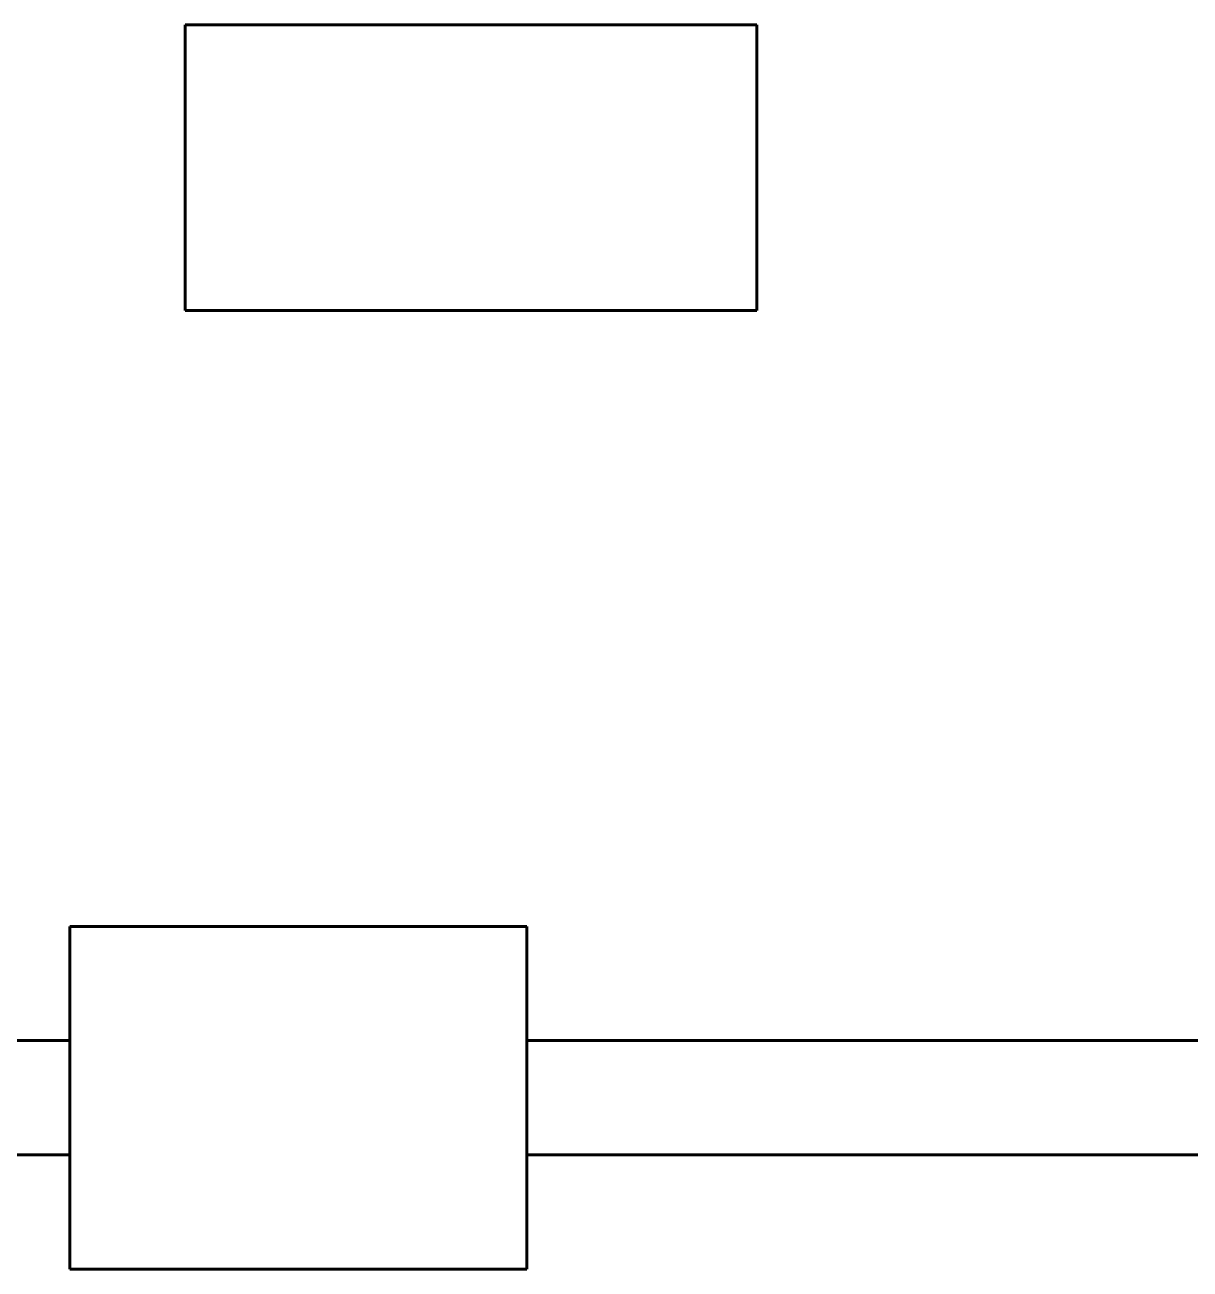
# Model space of a CAD drawing. Extents: x 0 to 297, y 0 to 292.
# Drawn here: x 186.45 to 191.54, y 68.02 to 73.47 of the extents above; entities that cross this region are included whole.
import ezdxf

# ---------------------------------------------------------------- set-up
doc = ezdxf.new("R2010")
doc.units = 0
doc.header["$MEASUREMENT"] = 0
doc.linetypes.add('K5LT_BASIC', pattern=[0])
doc.layers.add('Системный слой', color=7, linetype='Continuous')

# ---------------------------------------------------------------- blocks, each defined once
blk = doc.blocks.new('*U')
at = {"layer": 'Системный слой', "linetype": 'K5LT_BASIC', "lineweight": 60}
for p, q in [((189.6474, 73.4655), (187.1474, 73.4655)), ((187.1474, 73.4655), (187.1474, 72.2155)), ((189.6474, 72.2155), (189.6474, 73.4655)), ((187.1474, 72.2155), (189.6474, 72.2155))]:
    blk.add_line(p, q, dxfattribs=at)

msp = doc.modelspace()

# ---------------------------------------------------------------- linework, layer by layer
at = {"layer": 'Системный слой', "linetype": 'K5LT_BASIC', "lineweight": 60}
for p, q in [((188.642, 69.5189), (186.642, 69.5189)), ((186.642, 68.0189), (186.642, 69.5189)), ((186.642, 69.5189), (186.642, 68.0189)), ((186.642, 69.5189), (188.642, 69.5189)), ((188.642, 69.5189), (188.642, 68.0189)), ((188.642, 69.5189), (188.642, 68.0189)), ((180.6422, 69.019), (186.6422, 69.019)), ((188.6422, 69.019), (194.6422, 69.019)), ((186.642, 68.5189), (180.642, 68.5189)), ((194.642, 68.5189), (188.642, 68.5189)), ((188.642, 68.0189), (186.642, 68.0189)), ((186.642, 68.0189), (188.642, 68.0189)), ((187.892, 68.0189), (187.142, 68.0189))]:
    msp.add_line(p, q, dxfattribs=at)

# ---------------------------------------------------------------- block references
at = {"layer": 'Системный слой'}
msp.add_blockref('*U', (0, 0), dxfattribs=at)
msp.add_blockref('*U', (0, 0), dxfattribs=at)
msp.add_blockref('*U', (0, 0), dxfattribs=at)
msp.add_blockref('*U', (0, 0), dxfattribs=at)
msp.add_blockref('*U', (0, 0), dxfattribs=at)
msp.add_blockref('*U', (0, 0), dxfattribs=at)
msp.add_blockref('*U', (0, 0), dxfattribs=at)
msp.add_blockref('*U', (0, 0), dxfattribs=at)
msp.add_blockref('*U', (0, 0), dxfattribs=at)
msp.add_blockref('*U', (0, 0), dxfattribs=at)
msp.add_blockref('*U', (0, 0), dxfattribs=at)
msp.add_blockref('*U', (0, 0), dxfattribs=at)
msp.add_blockref('*U', (0, 0), dxfattribs=at)
msp.add_blockref('*U', (0, 0), dxfattribs=at)
msp.add_blockref('*U', (0, 0), dxfattribs=at)
msp.add_blockref('*U', (0, 0), dxfattribs=at)
msp.add_blockref('*U', (0, 0), dxfattribs=at)
msp.add_blockref('*U', (0, 0), dxfattribs=at)
msp.add_blockref('*U', (0, 0), dxfattribs=at)
msp.add_blockref('*U', (0, 0), dxfattribs=at)
msp.add_blockref('*U', (0, 0), dxfattribs=at)
msp.add_blockref('*U', (0, 0), dxfattribs=at)
msp.add_blockref('*U', (0, 0), dxfattribs=at)
msp.add_blockref('*U', (0, 0), dxfattribs=at)
msp.add_blockref('*U', (0, 0), dxfattribs=at)
msp.add_blockref('*U', (0, 0), dxfattribs=at)
msp.add_blockref('*U', (0, 0), dxfattribs=at)
msp.add_blockref('*U', (0, 0), dxfattribs=at)
msp.add_blockref('*U', (0, 0), dxfattribs=at)
msp.add_blockref('*U', (0, 0), dxfattribs=at)
msp.add_blockref('*U', (0, 0), dxfattribs=at)
msp.add_blockref('*U', (0, 0), dxfattribs=at)
msp.add_blockref('*U', (0, 0), dxfattribs=at)
msp.add_blockref('*U', (0, 0), dxfattribs=at)
msp.add_blockref('*U', (0, 0), dxfattribs=at)
msp.add_blockref('*U', (0, 0), dxfattribs=at)
msp.add_blockref('*U', (0, 0), dxfattribs=at)
msp.add_blockref('*U', (0, 0), dxfattribs=at)
msp.add_blockref('*U', (0, 0), dxfattribs=at)
msp.add_blockref('*U', (0, 0), dxfattribs=at)
msp.add_blockref('*U', (0, 0), dxfattribs=at)
msp.add_blockref('*U', (0, 0), dxfattribs=at)
msp.add_blockref('*U', (0, 0), dxfattribs=at)
msp.add_blockref('*U', (0, 0), dxfattribs=at)
msp.add_blockref('*U', (0, 0), dxfattribs=at)
msp.add_blockref('*U', (0, 0), dxfattribs=at)
msp.add_blockref('*U', (0, 0), dxfattribs=at)
msp.add_blockref('*U', (0, 0), dxfattribs=at)
msp.add_blockref('*U', (0, 0), dxfattribs=at)
msp.add_blockref('*U', (0, 0), dxfattribs=at)
msp.add_blockref('*U', (0, 0), dxfattribs=at)
msp.add_blockref('*U', (0, 0), dxfattribs=at)
msp.add_blockref('*U', (0, 0), dxfattribs=at)
msp.add_blockref('*U', (0, 0), dxfattribs=at)
msp.add_blockref('*U', (0, 0), dxfattribs=at)
msp.add_blockref('*U', (0, 0), dxfattribs=at)
msp.add_blockref('*U', (0, 0), dxfattribs=at)
msp.add_blockref('*U', (0, 0), dxfattribs=at)
msp.add_blockref('*U', (0, 0), dxfattribs=at)
msp.add_blockref('*U', (0, 0), dxfattribs=at)
msp.add_blockref('*U', (0, 0), dxfattribs=at)
msp.add_blockref('*U', (0, 0), dxfattribs=at)
msp.add_blockref('*U', (0, 0), dxfattribs=at)
msp.add_blockref('*U', (0, 0), dxfattribs=at)
msp.add_blockref('*U', (0, 0), dxfattribs=at)
msp.add_blockref('*U', (0, 0), dxfattribs=at)
msp.add_blockref('*U', (0, 0), dxfattribs=at)
msp.add_blockref('*U', (0, 0), dxfattribs=at)
msp.add_blockref('*U', (0, 0), dxfattribs=at)
msp.add_blockref('*U', (0, 0), dxfattribs=at)
msp.add_blockref('*U', (0, 0), dxfattribs=at)
msp.add_blockref('*U', (0, 0), dxfattribs=at)
msp.add_blockref('*U', (0, 0), dxfattribs=at)
msp.add_blockref('*U', (0, 0), dxfattribs=at)
msp.add_blockref('*U', (0, 0), dxfattribs=at)
msp.add_blockref('*U', (0, 0), dxfattribs=at)
msp.add_blockref('*U', (0, 0), dxfattribs=at)
msp.add_blockref('*U', (0, 0), dxfattribs=at)
msp.add_blockref('*U', (0, 0), dxfattribs=at)
msp.add_blockref('*U', (0, 0), dxfattribs=at)
msp.add_blockref('*U', (0, 0), dxfattribs=at)
msp.add_blockref('*U', (0, 0), dxfattribs=at)
msp.add_blockref('*U', (0, 0), dxfattribs=at)
msp.add_blockref('*U', (0, 0), dxfattribs=at)
msp.add_blockref('*U', (0, 0), dxfattribs=at)
msp.add_blockref('*U', (0, 0), dxfattribs=at)
msp.add_blockref('*U', (0, 0), dxfattribs=at)
msp.add_blockref('*U', (0, 0), dxfattribs=at)
msp.add_blockref('*U', (0, 0), dxfattribs=at)
msp.add_blockref('*U', (0, 0), dxfattribs=at)
msp.add_blockref('*U', (0, 0), dxfattribs=at)
msp.add_blockref('*U', (0, 0), dxfattribs=at)
msp.add_blockref('*U', (0, 0), dxfattribs=at)
msp.add_blockref('*U', (0, 0), dxfattribs=at)
msp.add_blockref('*U', (0, 0), dxfattribs=at)
msp.add_blockref('*U', (0, 0), dxfattribs=at)
msp.add_blockref('*U', (0, 0), dxfattribs=at)
msp.add_blockref('*U', (0, 0), dxfattribs=at)
msp.add_blockref('*U', (0, 0), dxfattribs=at)
msp.add_blockref('*U', (0, 0), dxfattribs=at)
msp.add_blockref('*U', (0, 0), dxfattribs=at)
msp.add_blockref('*U', (0, 0), dxfattribs=at)
msp.add_blockref('*U', (0, 0), dxfattribs=at)
msp.add_blockref('*U', (0, 0), dxfattribs=at)
msp.add_blockref('*U', (0, 0), dxfattribs=at)
msp.add_blockref('*U', (0, 0), dxfattribs=at)
msp.add_blockref('*U', (0, 0), dxfattribs=at)
msp.add_blockref('*U', (0, 0), dxfattribs=at)
msp.add_blockref('*U', (0, 0), dxfattribs=at)
msp.add_blockref('*U', (0, 0), dxfattribs=at)
msp.add_blockref('*U', (0, 0), dxfattribs=at)
msp.add_blockref('*U', (0, 0), dxfattribs=at)
msp.add_blockref('*U', (0, 0), dxfattribs=at)
msp.add_blockref('*U', (0, 0), dxfattribs=at)
msp.add_blockref('*U', (0, 0), dxfattribs=at)
msp.add_blockref('*U', (0, 0), dxfattribs=at)
msp.add_blockref('*U', (0, 0), dxfattribs=at)
msp.add_blockref('*U', (0, 0), dxfattribs=at)
msp.add_blockref('*U', (0, 0), dxfattribs=at)
msp.add_blockref('*U', (0, 0), dxfattribs=at)
msp.add_blockref('*U', (0, 0), dxfattribs=at)
msp.add_blockref('*U', (0, 0), dxfattribs=at)
msp.add_blockref('*U', (0, 0), dxfattribs=at)
msp.add_blockref('*U', (0, 0), dxfattribs=at)
msp.add_blockref('*U', (0, 0), dxfattribs=at)
msp.add_blockref('*U', (0, 0), dxfattribs=at)
msp.add_blockref('*U', (0, 0), dxfattribs=at)
msp.add_blockref('*U', (0, 0), dxfattribs=at)
msp.add_blockref('*U', (0, 0), dxfattribs=at)
msp.add_blockref('*U', (0, 0), dxfattribs=at)
msp.add_blockref('*U', (0, 0), dxfattribs=at)
msp.add_blockref('*U', (0, 0), dxfattribs=at)
msp.add_blockref('*U', (0, 0), dxfattribs=at)
msp.add_blockref('*U', (0, 0), dxfattribs=at)
msp.add_blockref('*U', (0, 0), dxfattribs=at)
msp.add_blockref('*U', (0, 0), dxfattribs=at)
msp.add_blockref('*U', (0, 0), dxfattribs=at)
msp.add_blockref('*U', (0, 0), dxfattribs=at)
msp.add_blockref('*U', (0, 0), dxfattribs=at)
msp.add_blockref('*U', (0, 0), dxfattribs=at)
msp.add_blockref('*U', (0, 0), dxfattribs=at)
msp.add_blockref('*U', (0, 0), dxfattribs=at)
msp.add_blockref('*U', (0, 0), dxfattribs=at)
msp.add_blockref('*U', (0, 0), dxfattribs=at)
msp.add_blockref('*U', (0, 0), dxfattribs=at)
msp.add_blockref('*U', (0, 0), dxfattribs=at)
msp.add_blockref('*U', (0, 0), dxfattribs=at)
msp.add_blockref('*U', (0, 0), dxfattribs=at)
msp.add_blockref('*U', (0, 0), dxfattribs=at)
msp.add_blockref('*U', (0, 0), dxfattribs=at)
msp.add_blockref('*U', (0, 0), dxfattribs=at)
msp.add_blockref('*U', (0, 0), dxfattribs=at)
msp.add_blockref('*U', (0, 0), dxfattribs=at)
msp.add_blockref('*U', (0, 0), dxfattribs=at)
msp.add_blockref('*U', (0, 0), dxfattribs=at)
msp.add_blockref('*U', (0, 0), dxfattribs=at)
msp.add_blockref('*U', (0, 0), dxfattribs=at)
msp.add_blockref('*U', (0, 0), dxfattribs=at)
msp.add_blockref('*U', (0, 0), dxfattribs=at)
msp.add_blockref('*U', (0, 0), dxfattribs=at)
msp.add_blockref('*U', (0, 0), dxfattribs=at)
msp.add_blockref('*U', (0, 0), dxfattribs=at)
msp.add_blockref('*U', (0, 0), dxfattribs=at)
msp.add_blockref('*U', (0, 0), dxfattribs=at)
msp.add_blockref('*U', (0, 0), dxfattribs=at)
msp.add_blockref('*U', (0, 0), dxfattribs=at)
msp.add_blockref('*U', (0, 0), dxfattribs=at)
msp.add_blockref('*U', (0, 0), dxfattribs=at)
msp.add_blockref('*U', (0, 0), dxfattribs=at)
msp.add_blockref('*U', (0, 0), dxfattribs=at)
msp.add_blockref('*U', (0, 0), dxfattribs=at)
msp.add_blockref('*U', (0, 0), dxfattribs=at)
msp.add_blockref('*U', (0, 0), dxfattribs=at)
msp.add_blockref('*U', (0, 0), dxfattribs=at)
msp.add_blockref('*U', (0, 0), dxfattribs=at)
msp.add_blockref('*U', (0, 0), dxfattribs=at)
msp.add_blockref('*U', (0, 0), dxfattribs=at)
msp.add_blockref('*U', (0, 0), dxfattribs=at)
msp.add_blockref('*U', (0, 0), dxfattribs=at)
msp.add_blockref('*U', (0, 0), dxfattribs=at)
msp.add_blockref('*U', (0, 0), dxfattribs=at)
msp.add_blockref('*U', (0, 0), dxfattribs=at)
msp.add_blockref('*U', (0, 0), dxfattribs=at)
msp.add_blockref('*U', (0, 0), dxfattribs=at)
msp.add_blockref('*U', (0, 0), dxfattribs=at)
msp.add_blockref('*U', (0, 0), dxfattribs=at)
msp.add_blockref('*U', (0, 0), dxfattribs=at)
msp.add_blockref('*U', (0, 0), dxfattribs=at)
msp.add_blockref('*U', (0, 0), dxfattribs=at)
msp.add_blockref('*U', (0, 0), dxfattribs=at)
msp.add_blockref('*U', (0, 0), dxfattribs=at)
msp.add_blockref('*U', (0, 0), dxfattribs=at)
msp.add_blockref('*U', (0, 0), dxfattribs=at)
msp.add_blockref('*U', (0, 0), dxfattribs=at)
msp.add_blockref('*U', (0, 0), dxfattribs=at)
msp.add_blockref('*U', (0, 0), dxfattribs=at)
msp.add_blockref('*U', (0, 0), dxfattribs=at)
msp.add_blockref('*U', (0, 0), dxfattribs=at)
msp.add_blockref('*U', (0, 0), dxfattribs=at)
msp.add_blockref('*U', (0, 0), dxfattribs=at)
msp.add_blockref('*U', (0, 0), dxfattribs=at)
msp.add_blockref('*U', (0, 0), dxfattribs=at)
msp.add_blockref('*U', (0, 0), dxfattribs=at)
msp.add_blockref('*U', (0, 0), dxfattribs=at)
msp.add_blockref('*U', (0, 0), dxfattribs=at)
msp.add_blockref('*U', (0, 0), dxfattribs=at)
msp.add_blockref('*U', (0, 0), dxfattribs=at)
msp.add_blockref('*U', (0, 0), dxfattribs=at)
msp.add_blockref('*U', (0, 0), dxfattribs=at)
msp.add_blockref('*U', (0, 0), dxfattribs=at)
msp.add_blockref('*U', (0, 0), dxfattribs=at)
msp.add_blockref('*U', (0, 0), dxfattribs=at)
msp.add_blockref('*U', (0, 0), dxfattribs=at)
msp.add_blockref('*U', (0, 0), dxfattribs=at)
msp.add_blockref('*U', (0, 0), dxfattribs=at)
msp.add_blockref('*U', (0, 0), dxfattribs=at)
msp.add_blockref('*U', (0, 0), dxfattribs=at)
msp.add_blockref('*U', (0, 0), dxfattribs=at)
msp.add_blockref('*U', (0, 0), dxfattribs=at)
msp.add_blockref('*U', (0, 0), dxfattribs=at)
msp.add_blockref('*U', (0, 0), dxfattribs=at)
msp.add_blockref('*U', (0, 0), dxfattribs=at)
msp.add_blockref('*U', (0, 0), dxfattribs=at)
msp.add_blockref('*U', (0, 0), dxfattribs=at)
msp.add_blockref('*U', (0, 0), dxfattribs=at)
msp.add_blockref('*U', (0, 0), dxfattribs=at)
msp.add_blockref('*U', (0, 0), dxfattribs=at)
msp.add_blockref('*U', (0, 0), dxfattribs=at)
msp.add_blockref('*U', (0, 0), dxfattribs=at)
msp.add_blockref('*U', (0, 0), dxfattribs=at)
msp.add_blockref('*U', (0, 0), dxfattribs=at)
msp.add_blockref('*U', (0, 0), dxfattribs=at)
msp.add_blockref('*U', (0, 0), dxfattribs=at)
msp.add_blockref('*U', (0, 0), dxfattribs=at)
msp.add_blockref('*U', (0, 0), dxfattribs=at)
msp.add_blockref('*U', (0, 0), dxfattribs=at)
msp.add_blockref('*U', (0, 0), dxfattribs=at)
msp.add_blockref('*U', (0, 0), dxfattribs=at)
msp.add_blockref('*U', (0, 0), dxfattribs=at)
msp.add_blockref('*U', (0, 0), dxfattribs=at)
msp.add_blockref('*U', (0, 0), dxfattribs=at)
msp.add_blockref('*U', (0, 0), dxfattribs=at)
msp.add_blockref('*U', (0, 0), dxfattribs=at)
msp.add_blockref('*U', (0, 0), dxfattribs=at)
msp.add_blockref('*U', (0, 0), dxfattribs=at)
msp.add_blockref('*U', (0, 0), dxfattribs=at)
msp.add_blockref('*U', (0, 0), dxfattribs=at)
msp.add_blockref('*U', (0, 0), dxfattribs=at)
msp.add_blockref('*U', (0, 0), dxfattribs=at)
msp.add_blockref('*U', (0, 0), dxfattribs=at)
msp.add_blockref('*U', (0, 0), dxfattribs=at)
msp.add_blockref('*U', (0, 0), dxfattribs=at)
msp.add_blockref('*U', (0, 0), dxfattribs=at)
msp.add_blockref('*U', (0, 0), dxfattribs=at)
msp.add_blockref('*U', (0, 0), dxfattribs=at)
msp.add_blockref('*U', (0, 0), dxfattribs=at)
msp.add_blockref('*U', (0, 0), dxfattribs=at)
msp.add_blockref('*U', (0, 0), dxfattribs=at)
msp.add_blockref('*U', (0, 0), dxfattribs=at)
msp.add_blockref('*U', (0, 0), dxfattribs=at)
msp.add_blockref('*U', (0, 0), dxfattribs=at)
msp.add_blockref('*U', (0, 0), dxfattribs=at)
msp.add_blockref('*U', (0, 0), dxfattribs=at)
msp.add_blockref('*U', (0, 0), dxfattribs=at)
msp.add_blockref('*U', (0, 0), dxfattribs=at)
msp.add_blockref('*U', (0, 0), dxfattribs=at)
msp.add_blockref('*U', (0, 0), dxfattribs=at)
msp.add_blockref('*U', (0, 0), dxfattribs=at)
msp.add_blockref('*U', (0, 0), dxfattribs=at)
msp.add_blockref('*U', (0, 0), dxfattribs=at)
msp.add_blockref('*U', (0, 0), dxfattribs=at)
msp.add_blockref('*U', (0, 0), dxfattribs=at)
msp.add_blockref('*U', (0, 0), dxfattribs=at)
msp.add_blockref('*U', (0, 0), dxfattribs=at)
msp.add_blockref('*U', (0, 0), dxfattribs=at)
msp.add_blockref('*U', (0, 0), dxfattribs=at)
msp.add_blockref('*U', (0, 0), dxfattribs=at)
msp.add_blockref('*U', (0, 0), dxfattribs=at)
msp.add_blockref('*U', (0, 0), dxfattribs=at)
msp.add_blockref('*U', (0, 0), dxfattribs=at)
msp.add_blockref('*U', (0, 0), dxfattribs=at)
msp.add_blockref('*U', (0, 0), dxfattribs=at)
msp.add_blockref('*U', (0, 0), dxfattribs=at)
msp.add_blockref('*U', (0, 0), dxfattribs=at)
msp.add_blockref('*U', (0, 0), dxfattribs=at)
msp.add_blockref('*U', (0, 0), dxfattribs=at)
msp.add_blockref('*U', (0, 0), dxfattribs=at)
msp.add_blockref('*U', (0, 0), dxfattribs=at)
msp.add_blockref('*U', (0, 0), dxfattribs=at)
msp.add_blockref('*U', (0, 0), dxfattribs=at)
msp.add_blockref('*U', (0, 0), dxfattribs=at)
msp.add_blockref('*U', (0, 0), dxfattribs=at)
msp.add_blockref('*U', (0, 0), dxfattribs=at)
msp.add_blockref('*U', (0, 0), dxfattribs=at)
msp.add_blockref('*U', (0, 0), dxfattribs=at)
msp.add_blockref('*U', (0, 0), dxfattribs=at)
msp.add_blockref('*U', (0, 0), dxfattribs=at)
msp.add_blockref('*U', (0, 0), dxfattribs=at)
msp.add_blockref('*U', (0, 0), dxfattribs=at)
msp.add_blockref('*U', (0, 0), dxfattribs=at)
msp.add_blockref('*U', (0, 0), dxfattribs=at)
msp.add_blockref('*U', (0, 0), dxfattribs=at)
msp.add_blockref('*U', (0, 0), dxfattribs=at)
msp.add_blockref('*U', (0, 0), dxfattribs=at)
msp.add_blockref('*U', (0, 0), dxfattribs=at)
msp.add_blockref('*U', (0, 0), dxfattribs=at)
msp.add_blockref('*U', (0, 0), dxfattribs=at)
msp.add_blockref('*U', (0, 0), dxfattribs=at)
msp.add_blockref('*U', (0, 0), dxfattribs=at)
msp.add_blockref('*U', (0, 0), dxfattribs=at)
msp.add_blockref('*U', (0, 0), dxfattribs=at)
msp.add_blockref('*U', (0, 0), dxfattribs=at)
msp.add_blockref('*U', (0, 0), dxfattribs=at)
msp.add_blockref('*U', (0, 0), dxfattribs=at)
msp.add_blockref('*U', (0, 0), dxfattribs=at)
msp.add_blockref('*U', (0, 0), dxfattribs=at)
msp.add_blockref('*U', (0, 0), dxfattribs=at)
msp.add_blockref('*U', (0, 0), dxfattribs=at)
msp.add_blockref('*U', (0, 0), dxfattribs=at)
msp.add_blockref('*U', (0, 0), dxfattribs=at)
msp.add_blockref('*U', (0, 0), dxfattribs=at)
msp.add_blockref('*U', (0, 0), dxfattribs=at)
msp.add_blockref('*U', (0, 0), dxfattribs=at)
msp.add_blockref('*U', (0, 0), dxfattribs=at)
msp.add_blockref('*U', (0, 0), dxfattribs=at)
msp.add_blockref('*U', (0, 0), dxfattribs=at)
msp.add_blockref('*U', (0, 0), dxfattribs=at)
msp.add_blockref('*U', (0, 0), dxfattribs=at)
msp.add_blockref('*U', (0, 0), dxfattribs=at)
msp.add_blockref('*U', (0, 0), dxfattribs=at)
msp.add_blockref('*U', (0, 0), dxfattribs=at)
msp.add_blockref('*U', (0, 0), dxfattribs=at)
msp.add_blockref('*U', (0, 0), dxfattribs=at)
msp.add_blockref('*U', (0, 0), dxfattribs=at)
msp.add_blockref('*U', (0, 0), dxfattribs=at)
msp.add_blockref('*U', (0, 0), dxfattribs=at)
msp.add_blockref('*U', (0, 0), dxfattribs=at)
msp.add_blockref('*U', (0, 0), dxfattribs=at)
msp.add_blockref('*U', (0, 0), dxfattribs=at)
msp.add_blockref('*U', (0, 0), dxfattribs=at)
msp.add_blockref('*U', (0, 0), dxfattribs=at)
msp.add_blockref('*U', (0, 0), dxfattribs=at)
msp.add_blockref('*U', (0, 0), dxfattribs=at)
msp.add_blockref('*U', (0, 0), dxfattribs=at)
msp.add_blockref('*U', (0, 0), dxfattribs=at)
msp.add_blockref('*U', (0, 0), dxfattribs=at)
msp.add_blockref('*U', (0, 0), dxfattribs=at)
msp.add_blockref('*U', (0, 0), dxfattribs=at)
msp.add_blockref('*U', (0, 0), dxfattribs=at)
msp.add_blockref('*U', (0, 0), dxfattribs=at)
msp.add_blockref('*U', (0, 0), dxfattribs=at)
msp.add_blockref('*U', (0, 0), dxfattribs=at)
msp.add_blockref('*U', (0, 0), dxfattribs=at)
msp.add_blockref('*U', (0, 0), dxfattribs=at)
msp.add_blockref('*U', (0, 0), dxfattribs=at)
msp.add_blockref('*U', (0, 0), dxfattribs=at)
msp.add_blockref('*U', (0, 0), dxfattribs=at)
msp.add_blockref('*U', (0, 0), dxfattribs=at)
msp.add_blockref('*U', (0, 0), dxfattribs=at)
msp.add_blockref('*U', (0, 0), dxfattribs=at)
msp.add_blockref('*U', (0, 0), dxfattribs=at)
msp.add_blockref('*U', (0, 0), dxfattribs=at)
msp.add_blockref('*U', (0, 0), dxfattribs=at)
msp.add_blockref('*U', (0, 0), dxfattribs=at)

doc.saveas('drawing.dxf')
